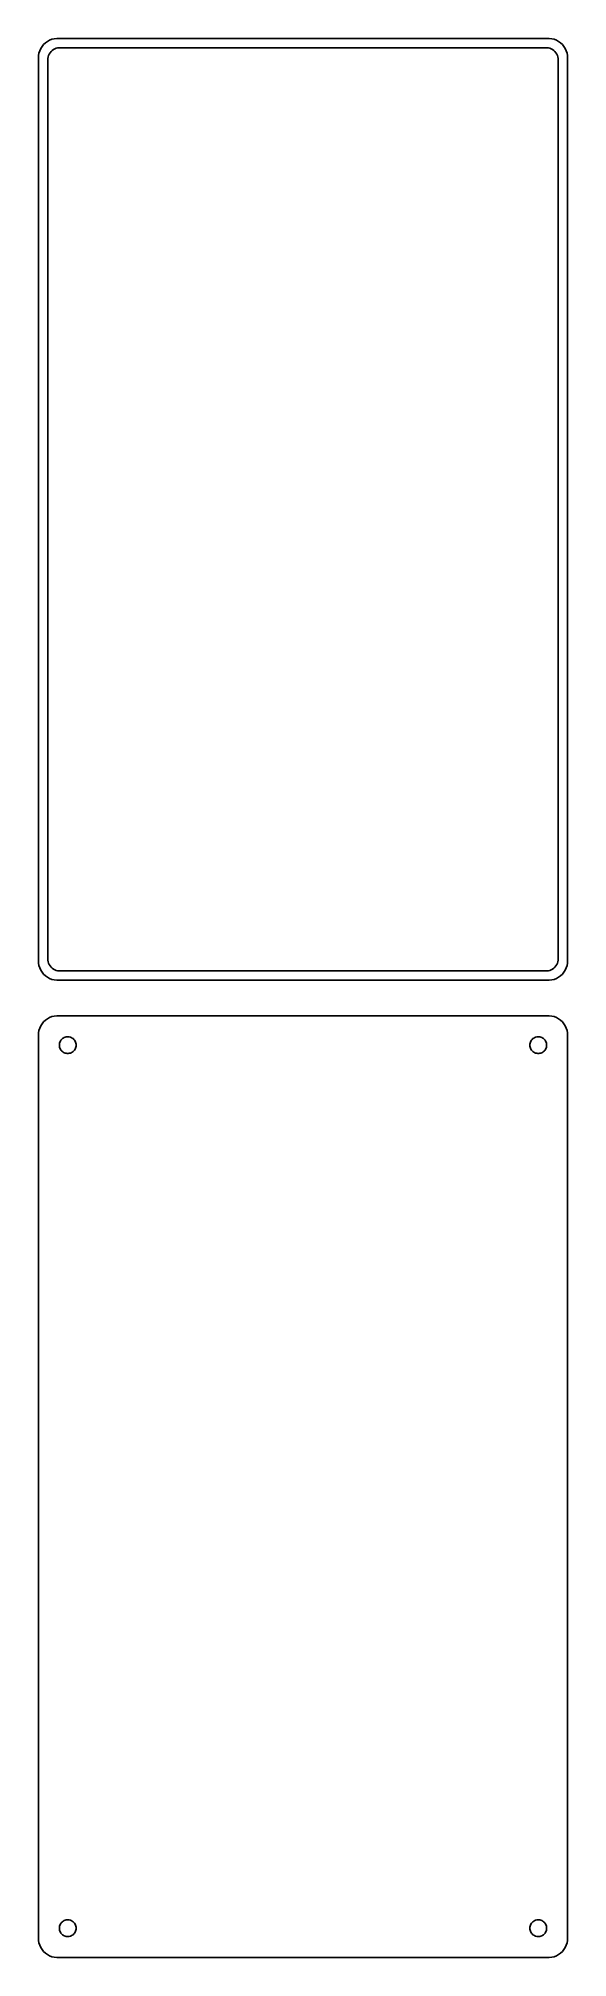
# Model space of a CAD drawing. Header units: metres. Extents: x -68 to 68, y 378 to 867.
import ezdxf

# ---------------------------------------------------------------- set-up
doc = ezdxf.new("R2010")
doc.units = ezdxf.units.M

msp = doc.modelspace()

# ---------------------------------------------------------------- linework, layer by layer
for p, q in [((-65.6871, 865.853), (-66.1448, 865.423)), ((-65.1791, 866.222), (-65.6871, 865.853)), ((-64.6289, 866.524), (-65.1791, 866.222)), ((-64.0451, 866.755), (-64.6289, 866.524)), ((-63.4369, 866.911), (-64.0451, 866.755)), ((-62.8139, 866.99), (-63.4369, 866.911)), ((62.8139, 866.99), (-62.8139, 866.99)), ((63.4369, 866.911), (62.8139, 866.99)), ((64.0451, 866.755), (63.4369, 866.911)), ((64.6289, 866.524), (64.0451, 866.755)), ((65.1791, 866.222), (64.6289, 866.524)), ((65.6871, 865.853), (65.1791, 866.222)), ((66.1448, 865.423), (65.6871, 865.853)), ((-67.4606, 862.627), (-67.5, 862)), ((-67.5, 862), (-67.5, 632)), ((-67.3429, 863.243), (-67.4606, 862.627)), ((-67.1489, 863.841), (-67.3429, 863.243)), ((-66.8815, 864.409), (-67.1489, 863.841)), ((-66.5451, 864.939), (-66.8815, 864.409)), ((-66.1448, 865.423), (-66.5451, 864.939)), ((-65.1129, 861.5), (-65.0884, 861.89)), ((-65.1129, 632.5), (-65.1129, 861.5)), ((-65.0884, 861.89), (-65.0151, 862.274)), ((-65.0151, 862.274), (-64.8943, 862.646)), ((-64.8943, 862.646), (-64.7279, 863)), ((-64.7279, 863), (-64.5184, 863.33)), ((-64.5184, 863.33), (-64.2692, 863.631)), ((-64.2692, 863.631), (-63.9842, 863.899)), ((-63.9842, 863.899), (-63.668, 864.128)), ((-63.668, 864.128), (-63.3254, 864.317)), ((-63.3254, 864.317), (-62.9619, 864.461)), ((-62.9619, 864.461), (-62.5833, 864.558)), ((-62.5833, 864.558), (-62.1954, 864.607)), ((-62.1954, 864.607), (62.1954, 864.607)), ((62.1954, 864.607), (62.5833, 864.558)), ((62.5833, 864.558), (62.9619, 864.461)), ((62.9619, 864.461), (63.3254, 864.317)), ((63.3254, 864.317), (63.668, 864.128)), ((63.668, 864.128), (63.9842, 863.899)), ((63.9842, 863.899), (64.2692, 863.631)), ((64.2692, 863.631), (64.5184, 863.33)), ((64.5184, 863.33), (64.7279, 863)), ((64.7279, 863), (64.8943, 862.646)), ((64.8943, 862.646), (65.0151, 862.274)), ((65.0151, 862.274), (65.0884, 861.89)), ((65.0884, 861.89), (65.1129, 861.5)), ((65.1129, 861.5), (65.1129, 632.5)), ((66.5451, 864.939), (66.1448, 865.423)), ((66.8815, 864.409), (66.5451, 864.939)), ((67.1489, 863.841), (66.8815, 864.409)), ((67.3429, 863.243), (67.1489, 863.841)), ((67.4606, 862.627), (67.3429, 863.243)), ((67.5, 862), (67.4606, 862.627)), ((67.5, 632), (67.5, 862)), ((-67.5, 632), (-67.4606, 631.373)), ((-67.4606, 631.373), (-67.3429, 630.757)), ((-65.0884, 632.11), (-65.1129, 632.5)), ((-65.0151, 631.726), (-65.0884, 632.11)), ((-64.8943, 631.354), (-65.0151, 631.726)), ((-64.7279, 631), (-64.8943, 631.354)), ((-64.5184, 630.67), (-64.7279, 631)), ((64.7279, 631), (64.5184, 630.67)), ((64.8943, 631.354), (64.7279, 631)), ((65.0151, 631.726), (64.8943, 631.354)), ((65.0884, 632.11), (65.0151, 631.726)), ((65.1129, 632.5), (65.0884, 632.11)), ((67.3429, 630.757), (67.4606, 631.373)), ((67.4606, 631.373), (67.5, 632)), ((-67.3429, 630.757), (-67.1489, 630.159)), ((-67.1489, 630.159), (-66.8815, 629.591)), ((-66.8815, 629.591), (-66.5451, 629.061)), ((-66.5451, 629.061), (-66.1448, 628.577)), ((-66.1448, 628.577), (-65.6871, 628.147)), ((-65.6871, 628.147), (-65.1791, 627.778)), ((-65.1791, 627.778), (-64.6289, 627.476)), ((-64.6289, 627.476), (-64.0451, 627.245)), ((-64.2692, 630.369), (-64.5184, 630.67)), ((-63.9842, 630.101), (-64.2692, 630.369)), ((-64.0451, 627.245), (-63.4369, 627.089)), ((-63.668, 629.872), (-63.9842, 630.101)), ((-63.3254, 629.683), (-63.668, 629.872)), ((-63.4369, 627.089), (-62.8139, 627.01)), ((-62.9619, 629.539), (-63.3254, 629.683)), ((-62.5833, 629.442), (-62.9619, 629.539)), ((-62.8139, 627.01), (62.8139, 627.01)), ((-62.1954, 629.393), (-62.5833, 629.442)), ((62.1954, 629.393), (-62.1954, 629.393)), ((62.5833, 629.442), (62.1954, 629.393)), ((62.9619, 629.539), (62.5833, 629.442)), ((62.8139, 627.01), (63.4369, 627.089)), ((63.3254, 629.683), (62.9619, 629.539)), ((63.668, 629.872), (63.3254, 629.683)), ((63.4369, 627.089), (64.0451, 627.245)), ((63.9842, 630.101), (63.668, 629.872)), ((64.2692, 630.369), (63.9842, 630.101)), ((64.0451, 627.245), (64.6289, 627.476)), ((64.5184, 630.67), (64.2692, 630.369)), ((64.6289, 627.476), (65.1791, 627.778)), ((65.1791, 627.778), (65.6871, 628.147)), ((65.6871, 628.147), (66.1448, 628.577)), ((66.1448, 628.577), (66.5451, 629.061)), ((66.5451, 629.061), (66.8815, 629.591)), ((66.8815, 629.591), (67.1489, 630.159)), ((67.1489, 630.159), (67.3429, 630.757)), ((-66.1448, 616.423), (-66.5451, 615.939)), ((-65.6871, 616.853), (-66.1448, 616.423)), ((-65.1791, 617.222), (-65.6871, 616.853)), ((-64.6289, 617.524), (-65.1791, 617.222)), ((-64.0451, 617.755), (-64.6289, 617.524)), ((-63.4369, 617.911), (-64.0451, 617.755)), ((-62.8139, 617.99), (-63.4369, 617.911)), ((62.8139, 617.99), (-62.8139, 617.99)), ((63.4369, 617.911), (62.8139, 617.99)), ((64.0451, 617.755), (63.4369, 617.911)), ((64.6289, 617.524), (64.0451, 617.755)), ((65.1791, 617.222), (64.6289, 617.524)), ((65.6871, 616.853), (65.1791, 617.222)), ((66.1448, 616.423), (65.6871, 616.853)), ((66.5451, 615.939), (66.1448, 616.423)), ((-67.4606, 613.627), (-67.5, 613)), ((-67.5, 613), (-67.5, 383)), ((-67.3429, 614.243), (-67.4606, 613.627)), ((-67.1489, 614.841), (-67.3429, 614.243)), ((-66.8815, 615.409), (-67.1489, 614.841)), ((-66.5451, 615.939), (-66.8815, 615.409)), ((-62.0682, 611.031), (-61.9853, 611.286)), ((-61.9853, 611.286), (-61.8712, 611.529)), ((-61.8712, 611.529), (-61.7275, 611.755)), ((-61.7275, 611.755), (-61.5565, 611.962)), ((-61.5565, 611.962), (-61.3611, 612.145)), ((-61.3611, 612.145), (-61.1441, 612.303)), ((-61.1441, 612.303), (-60.9092, 612.432)), ((-60.9092, 612.432), (-60.6598, 612.531)), ((-60.6598, 612.531), (-60.4001, 612.597)), ((-60.4001, 612.597), (-60.1341, 612.631)), ((-60.1341, 612.631), (-59.8659, 612.631)), ((-59.8659, 612.631), (-59.5999, 612.597)), ((-59.5999, 612.597), (-59.3401, 612.531)), ((-59.3401, 612.531), (-59.0908, 612.432)), ((-59.0908, 612.432), (-58.8559, 612.303)), ((-58.8559, 612.303), (-58.6389, 612.145)), ((-58.6389, 612.145), (-58.4434, 611.962)), ((-58.4434, 611.962), (-58.2725, 611.755)), ((-58.2725, 611.755), (-58.1288, 611.529)), ((-58.1288, 611.529), (-58.0146, 611.286)), ((-58.0146, 611.286), (-57.9318, 611.031)), ((57.9318, 611.031), (58.0146, 611.286)), ((58.0146, 611.286), (58.1288, 611.529)), ((58.1288, 611.529), (58.2725, 611.755)), ((58.2725, 611.755), (58.4434, 611.962)), ((58.4434, 611.962), (58.6389, 612.145)), ((58.6389, 612.145), (58.8559, 612.303)), ((58.8559, 612.303), (59.0908, 612.432)), ((59.0908, 612.432), (59.3401, 612.531)), ((59.3401, 612.531), (59.5999, 612.597)), ((59.5999, 612.597), (59.8659, 612.631)), ((59.8659, 612.631), (60.1341, 612.631)), ((60.1341, 612.631), (60.4001, 612.597)), ((60.4001, 612.597), (60.6598, 612.531)), ((60.6598, 612.531), (60.9092, 612.432)), ((60.9092, 612.432), (61.1441, 612.303)), ((61.1441, 612.303), (61.3611, 612.145)), ((61.3611, 612.145), (61.5565, 611.962)), ((61.5565, 611.962), (61.7275, 611.755)), ((61.7275, 611.755), (61.8712, 611.529)), ((61.8712, 611.529), (61.9853, 611.286)), ((61.9853, 611.286), (62.0682, 611.031)), ((66.8815, 615.409), (66.5451, 615.939)), ((67.1489, 614.841), (66.8815, 615.409)), ((67.3429, 614.243), (67.1489, 614.841)), ((67.4606, 613.627), (67.3429, 614.243)), ((67.5, 613), (67.4606, 613.627)), ((67.5, 383), (67.5, 613)), ((-62.1353, 610.5), (-62.1185, 610.768)), ((-62.1185, 610.232), (-62.1353, 610.5)), ((-62.1185, 610.768), (-62.0682, 611.031)), ((-62.0682, 609.969), (-62.1185, 610.232)), ((-61.9853, 609.714), (-62.0682, 609.969)), ((-61.8712, 609.471), (-61.9853, 609.714)), ((-61.7275, 609.245), (-61.8712, 609.471)), ((-61.5565, 609.038), (-61.7275, 609.245)), ((-61.3611, 608.855), (-61.5565, 609.038)), ((-61.1441, 608.697), (-61.3611, 608.855)), ((-60.9092, 608.568), (-61.1441, 608.697)), ((-60.6598, 608.469), (-60.9092, 608.568)), ((-60.4001, 608.403), (-60.6598, 608.469)), ((-60.1341, 608.369), (-60.4001, 608.403)), ((-59.8659, 608.369), (-60.1341, 608.369)), ((-59.5999, 608.403), (-59.8659, 608.369)), ((-59.3401, 608.469), (-59.5999, 608.403)), ((-59.0908, 608.568), (-59.3401, 608.469)), ((-58.8559, 608.697), (-59.0908, 608.568)), ((-58.6389, 608.855), (-58.8559, 608.697)), ((-58.4434, 609.038), (-58.6389, 608.855)), ((-58.2725, 609.245), (-58.4434, 609.038)), ((-58.1288, 609.471), (-58.2725, 609.245)), ((-58.0146, 609.714), (-58.1288, 609.471)), ((-57.9318, 609.969), (-58.0146, 609.714)), ((-57.9318, 611.031), (-57.8815, 610.768)), ((-57.8815, 610.232), (-57.9318, 609.969)), ((-57.8815, 610.768), (-57.8647, 610.5)), ((-57.8647, 610.5), (-57.8815, 610.232)), ((57.8647, 610.5), (57.8815, 610.768)), ((57.8815, 610.232), (57.8647, 610.5)), ((57.8815, 610.768), (57.9318, 611.031)), ((57.9318, 609.969), (57.8815, 610.232)), ((58.0146, 609.714), (57.9318, 609.969)), ((58.1288, 609.471), (58.0146, 609.714)), ((58.2725, 609.245), (58.1288, 609.471)), ((58.4434, 609.038), (58.2725, 609.245)), ((58.6389, 608.855), (58.4434, 609.038)), ((58.8559, 608.697), (58.6389, 608.855)), ((59.0908, 608.568), (58.8559, 608.697)), ((59.3401, 608.469), (59.0908, 608.568)), ((59.5999, 608.403), (59.3401, 608.469)), ((59.8659, 608.369), (59.5999, 608.403)), ((60.1341, 608.369), (59.8659, 608.369)), ((60.4001, 608.403), (60.1341, 608.369)), ((60.6598, 608.469), (60.4001, 608.403)), ((60.9092, 608.568), (60.6598, 608.469)), ((61.1441, 608.697), (60.9092, 608.568)), ((61.3611, 608.855), (61.1441, 608.697)), ((61.5565, 609.038), (61.3611, 608.855)), ((61.7275, 609.245), (61.5565, 609.038)), ((61.8712, 609.471), (61.7275, 609.245)), ((61.9853, 609.714), (61.8712, 609.471)), ((62.0682, 609.969), (61.9853, 609.714)), ((62.0682, 611.031), (62.1185, 610.768)), ((62.1185, 610.232), (62.0682, 609.969)), ((62.1185, 610.768), (62.1353, 610.5)), ((62.1353, 610.5), (62.1185, 610.232)), ((-61.9853, 386.286), (-61.8712, 386.529)), ((-61.8712, 386.529), (-61.7275, 386.755)), ((-61.7275, 386.755), (-61.5565, 386.962)), ((-61.5565, 386.962), (-61.3611, 387.145)), ((-61.3611, 387.145), (-61.1441, 387.303)), ((-61.1441, 387.303), (-60.9092, 387.432)), ((-60.9092, 387.432), (-60.6598, 387.531)), ((-60.6598, 387.531), (-60.4001, 387.597)), ((-60.4001, 387.597), (-60.1341, 387.631)), ((-60.1341, 387.631), (-59.8659, 387.631)), ((-59.8659, 387.631), (-59.5999, 387.597)), ((-59.5999, 387.597), (-59.3401, 387.531)), ((-59.3401, 387.531), (-59.0908, 387.432)), ((-59.0908, 387.432), (-58.8559, 387.303)), ((-58.8559, 387.303), (-58.6389, 387.145)), ((-58.6389, 387.145), (-58.4434, 386.962)), ((-58.4434, 386.962), (-58.2725, 386.755)), ((-58.2725, 386.755), (-58.1288, 386.529)), ((-58.1288, 386.529), (-58.0146, 386.286)), ((58.0146, 386.286), (58.1288, 386.529)), ((58.1288, 386.529), (58.2725, 386.755)), ((58.2725, 386.755), (58.4434, 386.962)), ((58.4434, 386.962), (58.6389, 387.145)), ((58.6389, 387.145), (58.8559, 387.303)), ((58.8559, 387.303), (59.0908, 387.432)), ((59.0908, 387.432), (59.3401, 387.531)), ((59.3401, 387.531), (59.5999, 387.597)), ((59.5999, 387.597), (59.8659, 387.631)), ((59.8659, 387.631), (60.1341, 387.631)), ((60.1341, 387.631), (60.4001, 387.597)), ((60.4001, 387.597), (60.6598, 387.531)), ((60.6598, 387.531), (60.9092, 387.432)), ((60.9092, 387.432), (61.1441, 387.303)), ((61.1441, 387.303), (61.3611, 387.145)), ((61.3611, 387.145), (61.5565, 386.962)), ((61.5565, 386.962), (61.7275, 386.755)), ((61.7275, 386.755), (61.8712, 386.529)), ((61.8712, 386.529), (61.9853, 386.286)), ((-67.5, 383), (-67.4606, 382.373)), ((-67.4606, 382.373), (-67.3429, 381.757)), ((-67.3429, 381.757), (-67.1489, 381.159)), ((-62.1353, 385.5), (-62.1185, 385.768)), ((-62.1185, 385.232), (-62.1353, 385.5)), ((-62.1185, 385.768), (-62.0682, 386.031)), ((-62.0682, 384.969), (-62.1185, 385.232)), ((-62.0682, 386.031), (-61.9853, 386.286)), ((-61.9853, 384.714), (-62.0682, 384.969)), ((-61.8712, 384.471), (-61.9853, 384.714)), ((-61.7275, 384.245), (-61.8712, 384.471)), ((-61.5565, 384.038), (-61.7275, 384.245)), ((-61.3611, 383.855), (-61.5565, 384.038)), ((-61.1441, 383.697), (-61.3611, 383.855)), ((-60.9092, 383.568), (-61.1441, 383.697)), ((-60.6598, 383.469), (-60.9092, 383.568)), ((-60.4001, 383.403), (-60.6598, 383.469)), ((-60.1341, 383.369), (-60.4001, 383.403)), ((-59.8659, 383.369), (-60.1341, 383.369)), ((-59.5999, 383.403), (-59.8659, 383.369)), ((-59.3401, 383.469), (-59.5999, 383.403)), ((-59.0908, 383.568), (-59.3401, 383.469)), ((-58.8559, 383.697), (-59.0908, 383.568)), ((-58.6389, 383.855), (-58.8559, 383.697)), ((-58.4434, 384.038), (-58.6389, 383.855)), ((-58.2725, 384.245), (-58.4434, 384.038)), ((-58.1288, 384.471), (-58.2725, 384.245)), ((-58.0146, 384.714), (-58.1288, 384.471)), ((-58.0146, 386.286), (-57.9318, 386.031)), ((-57.9318, 384.969), (-58.0146, 384.714)), ((-57.9318, 386.031), (-57.8815, 385.768)), ((-57.8815, 385.232), (-57.9318, 384.969)), ((-57.8815, 385.768), (-57.8647, 385.5)), ((-57.8647, 385.5), (-57.8815, 385.232)), ((57.8647, 385.5), (57.8815, 385.768)), ((57.8815, 385.232), (57.8647, 385.5)), ((57.8815, 385.768), (57.9318, 386.031)), ((57.9318, 384.969), (57.8815, 385.232)), ((57.9318, 386.031), (58.0146, 386.286)), ((58.0146, 384.714), (57.9318, 384.969)), ((58.1288, 384.471), (58.0146, 384.714)), ((58.2725, 384.245), (58.1288, 384.471)), ((58.4434, 384.038), (58.2725, 384.245)), ((58.6389, 383.855), (58.4434, 384.038)), ((58.8559, 383.697), (58.6389, 383.855)), ((59.0908, 383.568), (58.8559, 383.697)), ((59.3401, 383.469), (59.0908, 383.568)), ((59.5999, 383.403), (59.3401, 383.469)), ((59.8659, 383.369), (59.5999, 383.403)), ((60.1341, 383.369), (59.8659, 383.369)), ((60.4001, 383.403), (60.1341, 383.369)), ((60.6598, 383.469), (60.4001, 383.403)), ((60.9092, 383.568), (60.6598, 383.469)), ((61.1441, 383.697), (60.9092, 383.568)), ((61.3611, 383.855), (61.1441, 383.697)), ((61.5565, 384.038), (61.3611, 383.855)), ((61.7275, 384.245), (61.5565, 384.038)), ((61.8712, 384.471), (61.7275, 384.245)), ((61.9853, 384.714), (61.8712, 384.471)), ((61.9853, 386.286), (62.0682, 386.031)), ((62.0682, 384.969), (61.9853, 384.714)), ((62.0682, 386.031), (62.1185, 385.768)), ((62.1185, 385.232), (62.0682, 384.969)), ((62.1185, 385.768), (62.1353, 385.5)), ((62.1353, 385.5), (62.1185, 385.232)), ((67.1489, 381.159), (67.3429, 381.757)), ((67.3429, 381.757), (67.4606, 382.373)), ((67.4606, 382.373), (67.5, 383)), ((-67.1489, 381.159), (-66.8815, 380.591)), ((-66.8815, 380.591), (-66.5451, 380.061)), ((-66.5451, 380.061), (-66.1448, 379.577)), ((-66.1448, 379.577), (-65.6871, 379.147)), ((-65.6871, 379.147), (-65.1791, 378.778)), ((-65.1791, 378.778), (-64.6289, 378.476)), ((-64.6289, 378.476), (-64.0451, 378.245)), ((-64.0451, 378.245), (-63.4369, 378.089)), ((-63.4369, 378.089), (-62.8139, 378.01)), ((-62.8139, 378.01), (62.8139, 378.01)), ((62.8139, 378.01), (63.4369, 378.089)), ((63.4369, 378.089), (64.0451, 378.245)), ((64.0451, 378.245), (64.6289, 378.476)), ((64.6289, 378.476), (65.1791, 378.778)), ((65.1791, 378.778), (65.6871, 379.147)), ((65.6871, 379.147), (66.1448, 379.577)), ((66.1448, 379.577), (66.5451, 380.061)), ((66.5451, 380.061), (66.8815, 380.591)), ((66.8815, 380.591), (67.1489, 381.159))]:
    msp.add_line(p, q)

doc.saveas('drawing.dxf')
